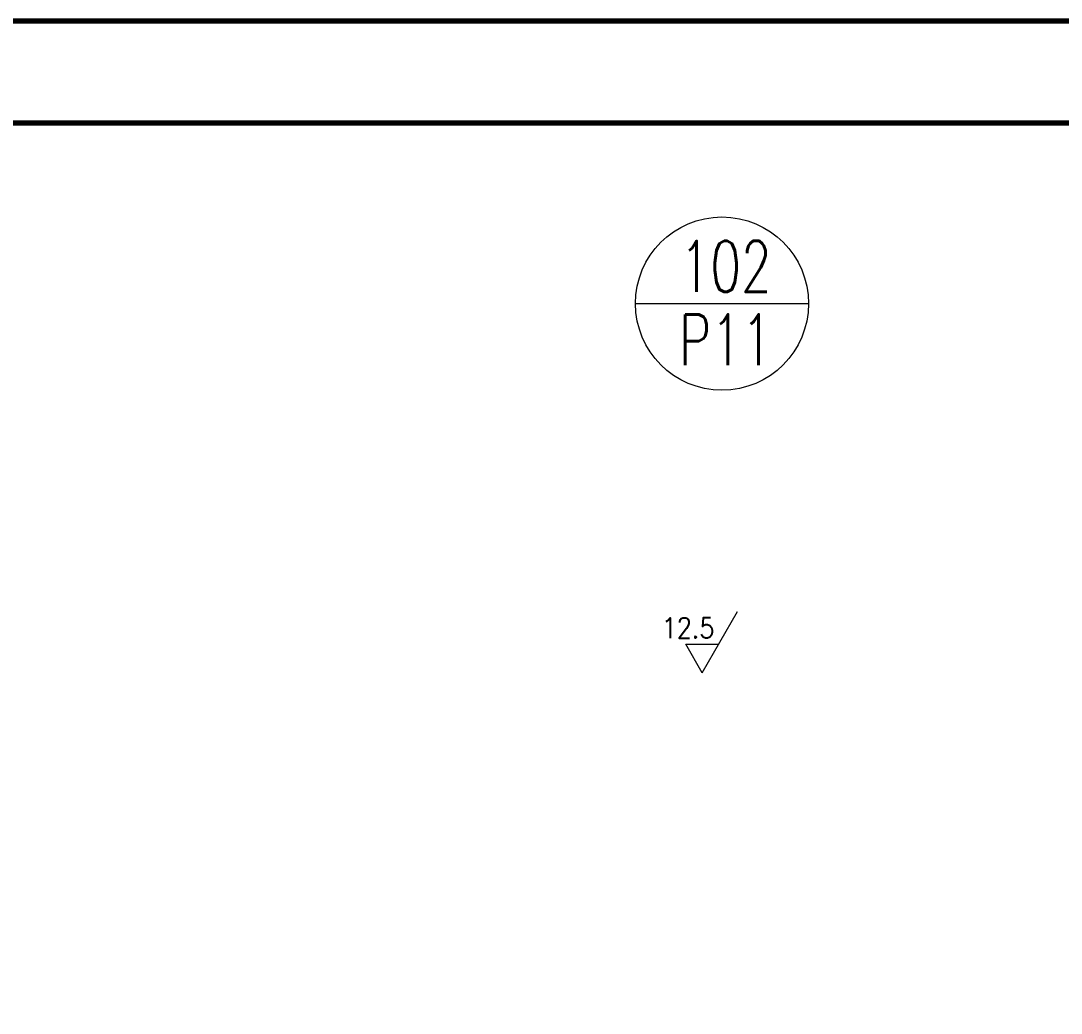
# Model space of a CAD drawing. Header units: millimetres. Extents: x 1333 to 104182, y -62616 to -5704.
# Drawn here: x 51177.6 to 51279.8, y -62119.7 to -62022.3 of the extents above; entities that cross this region are included whole.
import ezdxf
from ezdxf.enums import TextEntityAlignment as Align

# ---------------------------------------------------------------- set-up
doc = ezdxf.new("R2010")
doc.units = ezdxf.units.MM
doc.header["$LTSCALE"] = 0.5
doc.layers.add('08', color=1, linetype='Continuous')
doc.layers.add('11', color=3, linetype='Continuous')
doc.layers.add('TEXT', color=1, linetype='Continuous', lineweight=35)
doc.styles.get("Standard").update_dxf_attribs({"font": 'simplex.shx'})

# ---------------------------------------------------------------- blocks, each defined once
blk = doc.blocks.new('999')
at = {"color": 7, "lineweight": 70}
for p, q in [((73401.98, -10161.12), (75924.98, -10161.12)), ((73476.98, -10191.12), (75894.98, -10191.12))]:
    blk.add_line(p, q, dxfattribs=at)

msp = doc.modelspace()

# ---------------------------------------------------------------- linework, layer by layer
at = {"color": 7, "lineweight": 70}
for p, q in [((50563.067, -62022.279), (51404.067, -62022.279)), ((50588.067, -62032.279), (51394.067, -62032.279))]:
    msp.add_line(p, q, dxfattribs=at)
at = {"color": 3, "lineweight": 13, "ltscale": 0.173205}
msp.add_line((51244.543, -62086.269), (51248.007, -62080.269), dxfattribs=at)
at = {"color": 3, "lineweight": 13, "ltscale": 0.080829}
for p, q in [((51244.543, -62086.269), (51242.927, -62083.469)), ((51242.927, -62083.469), (51246.16, -62083.469))]:
    msp.add_line(p, q, dxfattribs=at)
at = {"color": 3}
msp.add_lwpolyline([(50563.067, -62022.279), (51404.067, -62022.279), (51404.067, -62616.279), (50563.067, -62616.279)], close=True, dxfattribs=at)
msp.add_lwpolyline([(50563.067, -62022.279), (51404.067, -62022.279), (51404.067, -62616.279), (50563.067, -62616.279)], close=True, dxfattribs=at)
at = {"layer": '11', "lineweight": 9}
msp.add_line((51237.988, -62050.034), (51254.988, -62050.034), dxfattribs=at)
at = {"layer": '11'}
msp.add_lwpolyline([(50563.067, -62022.279), (51404.067, -62022.279), (51404.067, -62616.279), (50563.067, -62616.279)], close=True, dxfattribs=at)
msp.add_lwpolyline([(50563.067, -62022.279), (51404.067, -62022.279), (51404.067, -62616.279), (50563.067, -62616.279)], close=True, dxfattribs=at)
at = {"layer": '11', "lineweight": 9}
msp.add_circle((51246.488, -62050.034), 8.5, dxfattribs=at)

# ---------------------------------------------------------------- block references
at = {"layer": '08', "color": 55, "xscale": 0.3333333333430346, "yscale": 0.3333333333357587, "zscale": 0.3333333333333333}
msp.add_blockref('999', (26095.741, -58635.239), dxfattribs=at)

# ---------------------------------------------------------------- texts
at = {"color": 3, "lineweight": 13, "width": 0.904399}
msp.add_text('12.5', height=2, dxfattribs=at).set_placement((51240.575, -62082.869), (51245.743, -62082.869), align=Align.FIT)
at = {"layer": 'TEXT', "linetype": 'Continuous', "lineweight": 9, "width": 0.7}
for s, p in [('102', (51246.85, -62048.886)), ('P11', (51246.85, -62056.093))]:
    msp.add_text(s, height=5, dxfattribs=at).set_placement(p, align=Align.CENTER)

doc.saveas('drawing.dxf')
